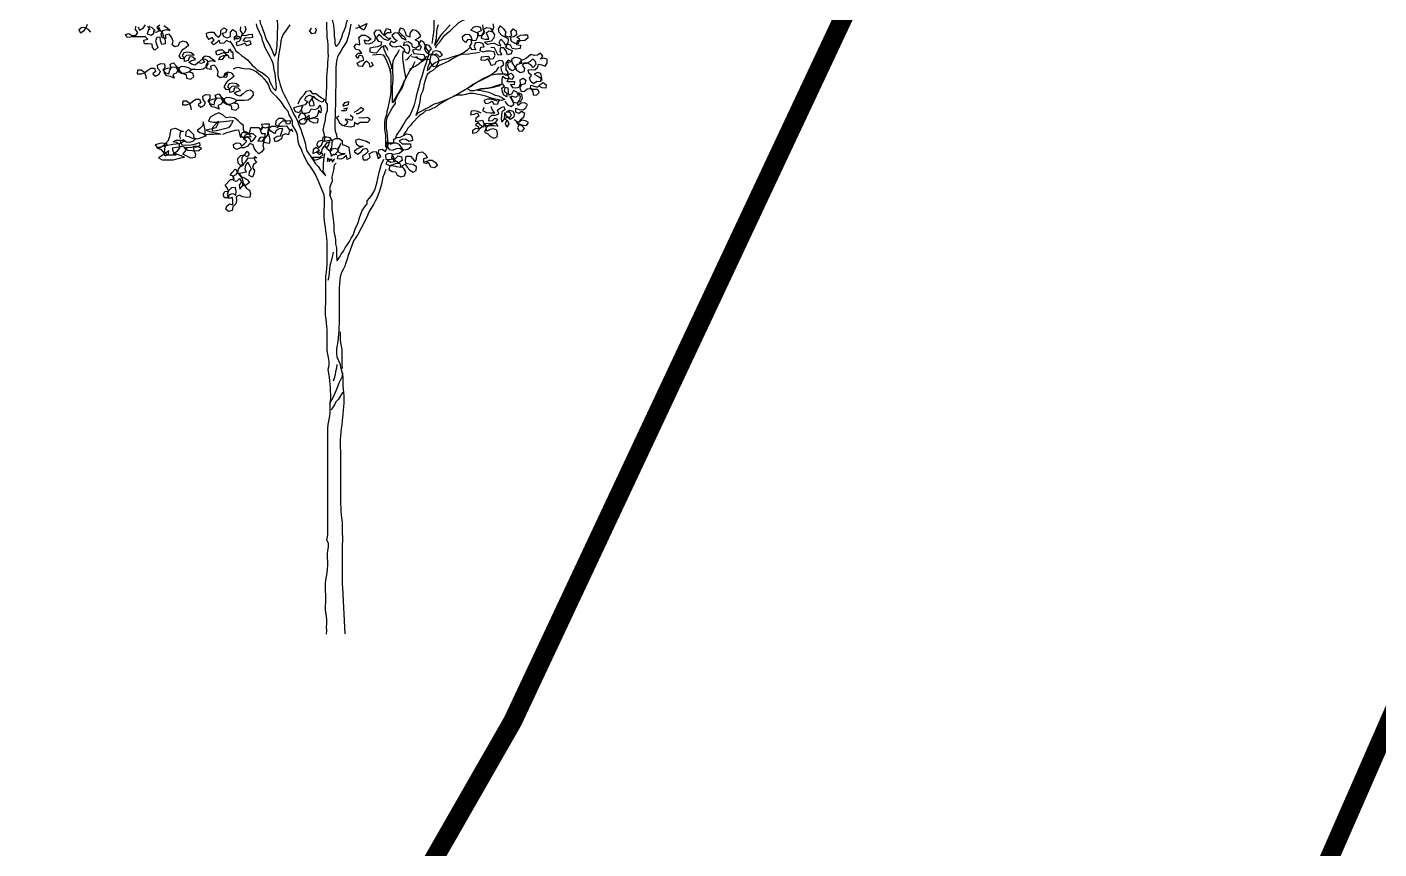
# Model space of a CAD drawing. Header units: inches. Extents: x 350994 to 353538, y 1581369 to 1583842.
# Drawn here: x 351251.85 to 351259, y 1583018.79 to 1583023.13 of the extents above; entities that cross this region are included whole.
import ezdxf

# ---------------------------------------------------------------- set-up
doc = ezdxf.new("R2010")
doc.units = ezdxf.units.IN
doc.header["$MEASUREMENT"] = 0
doc.linetypes.add('1', pattern=[0])
doc.layers.add("ROAD'S", color=1, linetype='1')
doc.layers.add('TREE', color=81, linetype='1')

# ---------------------------------------------------------------- blocks, each defined once
blk = doc.blocks.new('TREE_4')
at = {"color": 94}
for points in [[(-2214, 5617), (-2237, 5643), (-2266, 5658), (-2298, 5661), (-2327, 5640), (-2312, 5611), (-2278, 5632), (-2257, 5660), (-2246, 5692)], [(-1658, 5644), (-1681, 5670)], [(-1770, 5667), (-1756, 5638), (-1721, 5658), (-1701, 5687)], [(-1580, 5667), (-1565, 5635), (-1542, 5609), (-1531, 5574), (-1516, 5542), (-1516, 5507), (-1548, 5502), (-1560, 5539), (-1562, 5571), (-1594, 5568), (-1606, 5536), (-1597, 5505), (-1586, 5473), (-1612, 5450), (-1635, 5473), (-1640, 5505), (-1675, 5508), (-1710, 5508), (-1716, 5542), (-1678, 5551), (-1701, 5574), (-1808, 5574), (-1872, 5569), (-1889, 5597), (-1857, 5606), (-1828, 5586), (-1791, 5586), (-1773, 5615), (-1794, 5644), (-1791, 5675)], [(225, 5694), (219, 5662), (213, 5627), (207, 5596), (198, 5564), (187, 5532), (169, 5503), (149, 5474), (135, 5445), (117, 5413), (100, 5385), (91, 5350), (85, 5286), (85, 5104), (82, 5072), (82, 4928), (79, 4896), (79, 4824), (76, 4792), (76, 4722), (79, 4688), (91, 4656), (93, 4624), (93, 4618)], [(988, 5511), (996, 5549), (999, 5580), (1005, 5612), (1008, 5647), (1008, 5757), (994, 5789), (976, 5820), (956, 5861)], [(1158, 5687), (1112, 5635), (1089, 5612), (1066, 5586), (1048, 5554), (1028, 5523), (1014, 5494), (1020, 5525), (1028, 5557), (1034, 5627), (1040, 5658), (1049, 5690)], [(-909, 5533), (-889, 5501), (-869, 5472), (-854, 5443), (-828, 5423), (-799, 5400), (-773, 5380), (-744, 5359), (-721, 5333), (-701, 5307), (-675, 5287), (-652, 5264), (-594, 5229), (-568, 5209), (-545, 5183), (-533, 5151), (-519, 5122), (-502, 5093), (-479, 5067), (-473, 5099), (-476, 5131), (-479, 5165), (-484, 5229), (-493, 5261), (-496, 5293), (-504, 5324), (-516, 5356), (-530, 5385), (-548, 5414), (-577, 5472), (-591, 5507), (-602, 5541), (-611, 5573), (-626, 5602), (-637, 5634), (-652, 5663), (-660, 5695)], [(-628, 5735), (-625, 5703), (-608, 5671), (-600, 5640), (-588, 5608), (-579, 5576), (-565, 5544), (-530, 5486), (-516, 5452), (-504, 5420), (-490, 5391), (-475, 5420), (-472, 5452), (-467, 5486), (-467, 5521), (-464, 5553), (-464, 5587), (-461, 5622), (-458, 5654), (-458, 5689), (-464, 5720), (-475, 5752), (-484, 5784), (-489, 5793)], [(-348, 5686), (-368, 5654), (-388, 5628), (-409, 5599), (-423, 5567), (-432, 5535), (-435, 5501), (-441, 5466), (-446, 5434), (-452, 5400), (-455, 5365), (-458, 5333), (-458, 5223), (-455, 5191), (-447, 5160), (-438, 5125), (-415, 5061), (-401, 5029), (-383, 5000), (-340, 4914), (-311, 4850), (-294, 4821), (-279, 4792), (-265, 4757), (-253, 4726), (-239, 4697), (-230, 4662), (-219, 4630), (-201, 4567), (-196, 4535), (-187, 4503), (-135, 4425), (-135, 4425), (-106, 4381), (-80, 4358), (-60, 4321), (-8, 4269), (-34, 4312), (-31, 4344), (-31, 4379), (-28, 4416), (-17, 4480)], [(-19, 4601), (-19, 4636), (-25, 4668), (-34, 4699), (-25, 4743), (-13, 4795), (-8, 4841), (7, 4884), (7, 4942), (-10, 4965), (-7, 4997), (-2, 5029), (-2, 5064), (1, 5096), (1, 5200), (4, 5231), (7, 5266), (10, 5298), (10, 5333), (16, 5396), (13, 5431), (13, 5500), (10, 5535), (5, 5567), (5, 5602), (-1, 5665), (-1, 5711)], [(48, 5787), (48, 5752), (54, 5720), (63, 5685), (68, 5616), (68, 5581), (74, 5547), (74, 5512), (88, 5483), (112, 5509), (141, 5572), (152, 5604), (167, 5639), (178, 5671), (184, 5705), (196, 5740), (196, 5749)], [(1019, 5470), (1040, 5502), (1063, 5531), (1086, 5563), (1106, 5589), (1132, 5612), (1161, 5635), (1187, 5658), (1213, 5684), (1239, 5707), (1268, 5725), (1300, 5739), (1332, 5751), (1364, 5759), (1396, 5762), (1427, 5771), (1462, 5777), (1494, 5782), (1566, 5782), (1598, 5771), (1610, 5762)], [(-1693, 5180), (-1699, 5215), (-1715, 5242), (-1741, 5262), (-1776, 5260), (-1779, 5228), (-1739, 5226), (-1706, 5240), (-1680, 5261), (-1651, 5280), (-1617, 5279), (-1606, 5248), (-1632, 5227), (-1606, 5204), (-1576, 5219), (-1561, 5248), (-1585, 5276), (-1588, 5309), (-1558, 5324), (-1522, 5322), (-1520, 5286), (-1539, 5261), (-1515, 5235), (-1482, 5228), (-1474, 5261), (-1454, 5293), (-1418, 5290), (-1399, 5261), (-1414, 5233), (-1445, 5222), (-1432, 5187), (-1467, 5202), (-1500, 5209), (-1523, 5233), (-1526, 5266), (-1496, 5281), (-1463, 5284), (-1470, 5316), (-1438, 5330), (-1414, 5302), (-1387, 5281), (-1394, 5248), (-1365, 5233), (-1332, 5232), (-1295, 5247), (-1268, 5268), (-1297, 5282), (-1331, 5293), (-1363, 5297), (-1393, 5281), (-1378, 5251), (-1350, 5230), (-1320, 5218), (-1317, 5185), (-1277, 5178), (-1249, 5201), (-1256, 5233), (-1288, 5242), (-1267, 5270), (-1232, 5272), (-1199, 5268), (-1161, 5275), (-1133, 5292), (-1112, 5316), (-1115, 5348), (-1143, 5363), (-1182, 5356), (-1209, 5329), (-1236, 5309), (-1269, 5316), (-1294, 5335), (-1266, 5352), (-1233, 5362), (-1257, 5383), (-1289, 5387), (-1300, 5353), (-1334, 5343), (-1337, 5376), (-1313, 5402), (-1281, 5405), (-1246, 5401), (-1272, 5424), (-1305, 5431), (-1341, 5423), (-1356, 5395), (-1333, 5370), (-1366, 5367), (-1385, 5396), (-1366, 5432), (-1347, 5457), (-1318, 5477), (-1293, 5499), (-1316, 5523), (-1351, 5532), (-1382, 5521), (-1394, 5491), (-1425, 5480), (-1451, 5499), (-1442, 5534), (-1456, 5571), (-1479, 5599), (-1515, 5591), (-1510, 5557), (-1545, 5566), (-1555, 5599), (-1537, 5632), (-1504, 5642), (-1472, 5632), (-1498, 5656), (-1529, 5678)], [(-1566, 5685), (-1594, 5661), (-1572, 5627), (-1603, 5616), (-1620, 5620)], [(-1611, 5635), (-1637, 5658), (-1666, 5672), (-1672, 5641), (-1687, 5603), (-1649, 5589), (-1623, 5609), (-1623, 5632)], [(-909, 5524), (-941, 5539), (-967, 5516), (-999, 5510), (-1010, 5542), (-1036, 5519), (-1062, 5498), (-1085, 5522), (-1056, 5542), (-1077, 5568), (-1103, 5548), (-1126, 5577), (-1129, 5608), (-1097, 5617), (-1062, 5617), (-1042, 5591), (-1013, 5571), (-993, 5597), (-993, 5634), (-967, 5657), (-938, 5643), (-949, 5611), (-981, 5605), (-967, 5576), (-935, 5565), (-903, 5576), (-903, 5617), (-883, 5643), (-851, 5620), (-848, 5588), (-871, 5565), (-840, 5556), (-802, 5570), (-790, 5605), (-811, 5634), (-808, 5669)], [(-770, 5677), (-761, 5646), (-773, 5614), (-796, 5591), (-764, 5585), (-733, 5596), (-701, 5599), (-698, 5567), (-730, 5562), (-767, 5565), (-788, 5539), (-756, 5530), (-721, 5539), (-712, 5504), (-747, 5489), (-770, 5513), (-805, 5498), (-840, 5490), (-848, 5524), (-816, 5536), (-802, 5565), (-834, 5579), (-863, 5556), (-871, 5542)], [(-143, 5654), (-166, 5631), (-143, 5605), (-105, 5610), (-96, 5642), (-108, 5654)], [(415, 5338), (435, 5306), (406, 5289), (401, 5321), (377, 5347), (351, 5327), (331, 5295), (299, 5298), (285, 5327), (314, 5347), (346, 5355), (337, 5393), (305, 5402), (291, 5370), (271, 5399), (294, 5422), (328, 5422), (308, 5448), (273, 5454), (256, 5483), (279, 5509), (311, 5500), (308, 5535), (300, 5567), (326, 5590), (360, 5590), (389, 5575), (415, 5552), (386, 5532), (352, 5543), (360, 5512), (392, 5509), (427, 5517), (453, 5543), (456, 5575), (444, 5607), (462, 5636), (493, 5639), (514, 5610), (537, 5587), (545, 5618), (560, 5653), (595, 5644), (600, 5613), (569, 5610), (543, 5589), (566, 5566), (600, 5563), (577, 5540), (542, 5549), (514, 5575), (488, 5595), (464, 5564), (482, 5532), (514, 5526), (508, 5494), (473, 5480), (435, 5474), (404, 5468), (404, 5433), (435, 5428), (467, 5425), (496, 5454), (516, 5480), (545, 5494), (566, 5462), (574, 5448)], [(274, 5656), (308, 5665), (343, 5682), (375, 5699), (363, 5665), (346, 5636), (317, 5656), (300, 5685), (297, 5685)], [(652, 5482), (687, 5491), (722, 5465), (733, 5433), (765, 5416), (779, 5445), (777, 5479), (751, 5500), (719, 5488), (730, 5523), (765, 5529), (794, 5511), (800, 5479), (837, 5471), (866, 5494), (863, 5526), (829, 5546), (858, 5560), (881, 5583), (863, 5612), (835, 5635), (803, 5641), (780, 5607), (780, 5572), (748, 5583), (739, 5615), (722, 5647), (690, 5656), (676, 5621), (702, 5595), (730, 5575), (742, 5543), (710, 5557), (690, 5586), (667, 5610), (635, 5607), (609, 5586), (632, 5555), (661, 5540), (632, 5517), (603, 5534), (589, 5506), (618, 5482), (649, 5479), (655, 5479)], [(2022, 5163), (2014, 5198), (2008, 5230), (1976, 5238), (1947, 5224), (1979, 5206), (2008, 5186), (2005, 5152), (1970, 5154), (1941, 5134), (1915, 5154), (1901, 5186), (1921, 5212), (1895, 5233), (1890, 5264), (1921, 5267), (1953, 5264), (1976, 5287), (1985, 5319), (2017, 5311), (2049, 5299), (2069, 5328), (2069, 5365), (2034, 5374), (2002, 5365), (2026, 5394), (2005, 5420), (1976, 5403), (1945, 5400), (1913, 5409), (1890, 5386), (1864, 5366), (1832, 5354), (1806, 5331), (1840, 5328), (1878, 5328), (1910, 5345), (1933, 5368), (1956, 5345), (1962, 5313), (1936, 5287), (1913, 5311), (1884, 5328), (1852, 5331), (1832, 5305), (1855, 5279), (1849, 5244), (1814, 5236), (1783, 5259), (1771, 5291), (1794, 5317), (1826, 5328), (1823, 5363), (1794, 5377), (1760, 5380), (1734, 5360), (1739, 5328), (1759, 5302), (1768, 5270), (1739, 5256), (1710, 5273), (1699, 5305), (1702, 5337), (1734, 5343), (1702, 5354), (1681, 5328), (1679, 5296), (1681, 5265), (1702, 5239), (1684, 5210), (1655, 5227), (1638, 5259), (1635, 5294), (1661, 5314), (1653, 5346), (1621, 5351), (1589, 5340), (1574, 5311), (1543, 5305), (1531, 5340), (1511, 5366), (1482, 5352), (1450, 5354), (1453, 5386), (1517, 5392), (1531, 5363), (1563, 5372), (1580, 5401), (1569, 5432), (1534, 5441), (1499, 5441), (1468, 5430), (1439, 5444), (1444, 5476), (1476, 5479), (1465, 5511), (1430, 5522), (1395, 5519), (1384, 5485), (1395, 5453), (1361, 5456), (1343, 5485), (1361, 5514), (1355, 5545), (1323, 5548), (1303, 5522), (1277, 5545), (1274, 5577), (1303, 5600), (1335, 5597), (1355, 5571), (1364, 5540), (1401, 5542), (1416, 5574), (1416, 5609), (1381, 5623), (1352, 5638), (1375, 5664), (1407, 5675), (1439, 5664), (1448, 5629), (1416, 5618), (1421, 5586), (1459, 5586), (1479, 5612), (1468, 5644), (1502, 5661), (1537, 5655), (1554, 5626), (1566, 5664), (1560, 5695)], [(1462, 5687), (1465, 5655), (1476, 5623), (1456, 5594), (1447, 5560), (1485, 5551), (1520, 5551), (1511, 5583), (1494, 5612), (1523, 5629), (1554, 5620), (1575, 5594), (1566, 5562), (1543, 5534), (1511, 5528), (1479, 5525), (1508, 5505), (1540, 5510), (1572, 5513), (1601, 5499), (1632, 5490), (1618, 5522), (1632, 5551), (1658, 5528), (1673, 5499), (1702, 5516), (1705, 5551), (1673, 5571), (1641, 5586), (1618, 5614), (1612, 5649), (1630, 5678), (1659, 5649), (1679, 5617), (1670, 5586), (1705, 5574), (1737, 5585), (1728, 5620), (1748, 5649), (1777, 5629), (1780, 5594), (1754, 5574), (1722, 5568), (1731, 5533), (1765, 5513), (1800, 5513), (1812, 5548), (1783, 5571), (1818, 5591), (1849, 5594), (1884, 5594), (1887, 5562), (1858, 5539), (1820, 5536), (1786, 5536), (1780, 5502), (1817, 5496), (1815, 5464), (1774, 5458), (1739, 5464), (1725, 5496), (1693, 5505), (1676, 5476), (1708, 5458), (1739, 5447), (1731, 5415), (1696, 5406), (1684, 5444), (1661, 5470), (1627, 5470), (1624, 5435), (1641, 5406), (1609, 5403), (1589, 5438), (1575, 5470), (1543, 5473), (1540, 5473)], [(-886, 5435), (-883, 5403), (-880, 5368), (-912, 5374), (-929, 5403), (-961, 5391), (-981, 5362), (-1013, 5357), (-999, 5386), (-970, 5400), (-938, 5406), (-967, 5426), (-999, 5412), (-1033, 5403), (-1042, 5435), (-1013, 5452), (-978, 5452), (-955, 5426), (-921, 5429), (-912, 5461), (-895, 5432), (-900, 5426)], [(528, 5494), (534, 5459), (548, 5430), (560, 5399), (580, 5373), (603, 5309), (606, 5277), (606, 5274)], [(727, 5161), (713, 5130), (698, 5095), (681, 5066), (617, 4956), (617, 5034), (617, 5104), (620, 5135), (623, 5170), (623, 5205), (620, 5240), (620, 5312), (623, 5347), (638, 5381), (658, 5407), (672, 5436), (681, 5456)], [(794, 5390), (829, 5384), (869, 5367), (901, 5349), (930, 5369), (964, 5361), (976, 5323), (999, 5294), (1034, 5303), (1048, 5335), (1051, 5369), (1022, 5398), (990, 5404), (1028, 5413), (1057, 5387), (1086, 5401), (1063, 5433), (1028, 5442), (996, 5436), (988, 5404), (956, 5401), (962, 5436), (982, 5462), (962, 5494), (930, 5502), (930, 5468), (950, 5439), (956, 5407), (933, 5430), (921, 5462), (924, 5494), (910, 5523), (881, 5540), (863, 5508), (884, 5476), (869, 5447), (837, 5459), (805, 5450), (817, 5419), (849, 5413), (912, 5407), (924, 5375), (895, 5358), (860, 5367), (843, 5390)], [(979, 5418), (973, 5387), (967, 5352), (962, 5320), (947, 5291), (941, 5259), (967, 5280), (988, 5311), (1016, 5332), (1045, 5346), (1077, 5358), (1141, 5375), (1176, 5386), (1239, 5404), (1268, 5418), (1297, 5436), (1323, 5456), (1338, 5470)], [(-1269, 4889), (-1275, 4924), (-1291, 4951), (-1317, 4971), (-1352, 4969), (-1355, 4937), (-1315, 4935), (-1283, 4949), (-1256, 4970), (-1227, 4989), (-1193, 4988), (-1182, 4957), (-1208, 4936), (-1182, 4913), (-1152, 4928), (-1138, 4957), (-1161, 4985), (-1164, 5018), (-1134, 5033), (-1098, 5031), (-1096, 4995), (-1115, 4970), (-1091, 4944), (-1058, 4937), (-1050, 4970), (-1030, 5002), (-994, 4999), (-975, 4970), (-990, 4942), (-1021, 4931), (-1009, 4896), (-1043, 4911), (-1076, 4918), (-1099, 4942), (-1102, 4975), (-1072, 4990), (-1039, 4994), (-1046, 5025), (-1014, 5039), (-991, 5011), (-963, 4990), (-970, 4957), (-942, 4942), (-908, 4941), (-871, 4956), (-844, 4977), (-873, 4991), (-907, 5002), (-939, 5006), (-969, 4990), (-954, 4960), (-926, 4939), (-896, 4927), (-893, 4894), (-854, 4887), (-825, 4910), (-832, 4942), (-864, 4951), (-843, 4979), (-808, 4981), (-776, 4978), (-737, 4984), (-710, 5001), (-688, 5025), (-691, 5057), (-719, 5072), (-758, 5065), (-785, 5038), (-812, 5018), (-845, 5025), (-870, 5044), (-843, 5061), (-809, 5071), (-833, 5092), (-865, 5096), (-876, 5062), (-910, 5052), (-913, 5085), (-889, 5111), (-857, 5114), (-822, 5110), (-848, 5133), (-881, 5140), (-917, 5132), (-932, 5104), (-910, 5079), (-942, 5076), (-962, 5105), (-942, 5141), (-923, 5166), (-894, 5186), (-869, 5208), (-892, 5232), (-927, 5241), (-958, 5230), (-970, 5200), (-1001, 5189), (-1027, 5208), (-1018, 5244), (-1032, 5280), (-1056, 5308), (-1091, 5300), (-1086, 5266), (-1121, 5275), (-1131, 5308), (-1113, 5341), (-1080, 5351), (-1048, 5341), (-1075, 5365), (-1105, 5387), (-1142, 5394), (-1170, 5371), (-1148, 5336), (-1179, 5325), (-1196, 5329)], [(430, 5405), (464, 5407), (496, 5410), (528, 5404), (548, 5378), (563, 5344), (577, 5312), (588, 5277), (594, 5245), (597, 5228)], [(573, 4546), (573, 4615), (571, 4647), (565, 4682), (559, 4713), (559, 4783), (568, 4817), (597, 4875), (614, 4904), (646, 4947), (640, 4974), (655, 5005), (669, 5034), (689, 5063), (707, 5092), (721, 5127), (730, 5158), (745, 5193), (759, 5222), (779, 5254), (800, 5283), (814, 5312), (829, 5343)], [(646, 4612), (654, 4647), (672, 4676), (692, 4702), (727, 4759), (741, 4788), (782, 4840), (811, 4904), (822, 4936), (840, 4999), (846, 5034), (863, 5098), (872, 5132), (880, 5164), (892, 5196), (901, 5228), (912, 5260), (921, 5291), (933, 5323), (950, 5387), (959, 5410)], [(716, 5442), (710, 5410), (710, 5375), (713, 5341), (719, 5309), (724, 5274), (736, 5211), (739, 5187)], [(797, 5410), (771, 5384), (750, 5358), (739, 5355)], [(941, 5392), (915, 5369), (892, 5343), (866, 5320), (837, 5300), (808, 5286), (779, 5268), (779, 5265)], [(1433, 5427), (1398, 5421), (1366, 5418), (1332, 5412), (1268, 5407), (1236, 5398), (1207, 5384), (1178, 5366), (1144, 5346), (1048, 5303), (1022, 5283), (996, 5259), (967, 5242), (941, 5219), (930, 5187), (912, 5124), (906, 5092), (898, 5060), (883, 5031), (877, 4999), (874, 4968), (866, 4936), (857, 4901), (848, 4869), (834, 4837), (860, 4863), (892, 4878), (921, 4895), (950, 4910), (981, 4930), (1010, 4944), (1045, 4956), (1109, 4979), (1138, 4993), (1172, 5008), (1201, 5022), (1230, 5039), (1262, 5057), (1297, 5080), (1326, 5094), (1355, 5112), (1383, 5132), (1415, 5152), (1447, 5166), (1479, 5184), (1511, 5198), (1543, 5221), (1571, 5239), (1595, 5262), (1615, 5288), (1615, 5291)], [(-918, 5247), (-947, 5221), (-970, 5198), (-938, 5195), (-927, 5241)], [(-3, -32), (0, 0), (-3, 32), (0, 64), (0, 101), (-3, 136), (-9, 168), (-11, 202), (-11, 237), (-8, 269), (-8, 338), (-11, 370), (-11, 442), (-8, 474), (3, 544), (6, 578), (9, 616), (9, 651), (6, 685), (6, 720), (9, 752), (15, 784), (15, 821), (1, 850), (9, 896), (10, 1901), (13, 1935), (25, 1999), (33, 2037), (33, 2143), (39, 2178), (39, 2216), (36, 2248), (34, 2282), (28, 2346), (25, 2381), (19, 2415), (13, 2453), (22, 2488), (22, 2528), (16, 2563), (11, 2595), (5, 2629), (5, 2667), (2, 2702), (2, 2823), (-1, 2855), (-6, 2924), (-12, 2959), (-12, 3034), (-9, 3075), (-9, 3329), (-3, 3364), (0, 3398), (3, 3436), (3, 3650), (0, 3682), (-3, 3716), (-9, 3751), (-11, 3786), (-17, 3818), (-20, 3849), (-26, 3884), (-26, 3956), (-20, 3988), (-20, 4058), (-26, 4092), (-54, 4156), (-77, 4220), (-106, 4283), (-124, 4312), (-144, 4341), (-164, 4373), (-184, 4399), (-213, 4457), (-228, 4489), (-242, 4526), (-259, 4558), (-268, 4590), (-274, 4653), (-288, 4688), (-323, 4746), (-323, 4781), (-334, 4812), (-352, 4841), (-363, 4873), (-386, 4902), (-406, 4931), (-424, 4960), (-470, 5012), (-496, 5035), (-519, 5058), (-536, 5087), (-545, 5119), (-562, 5151), (-583, 5177), (-609, 5203), (-637, 5223), (-663, 5244), (-692, 5261), (-727, 5273), (-759, 5270), (-794, 5276), (-828, 5287), (-860, 5281), (-880, 5270)], [(594, 5274), (597, 5240), (600, 5208), (600, 5063), (597, 5031), (574, 4904), (562, 4872), (559, 4841), (548, 4809), (542, 4777), (542, 4705), (547, 4673), (550, 4641), (550, 4537)], [(1676, 5224), (1598, 5224), (1566, 5218), (1531, 5210), (1499, 5195), (1464, 5181), (1378, 5129), (1320, 5089), (1349, 5071), (1383, 5071), (1447, 5088), (1516, 5094), (1548, 5100), (1583, 5114), (1647, 5132), (1615, 5111), (1583, 5106), (1548, 5094), (1514, 5088), (1482, 5086), (1447, 5083), (1415, 5074), (1447, 5071), (1516, 5054), (1548, 5042), (1580, 5028), (1612, 5019), (1641, 5004), (1670, 4987), (1635, 4975), (1600, 4987), (1568, 4993), (1534, 5002), (1502, 5013), (1438, 5031), (1404, 5036), (1372, 5042), (1337, 5042), (1305, 5034), (1273, 5028), (1236, 5028), (1204, 5019), (1169, 5005), (1140, 4990), (1054, 4938), (1022, 4915), (993, 4901), (961, 4886), (926, 4878), (900, 4855), (871, 4835), (802, 4765), (782, 4739), (759, 4716), (744, 4687), (724, 4661), (721, 4653)], [(1759, 4799), (1785, 4779), (1805, 4750), (1788, 4721), (1802, 4692), (1834, 4689), (1854, 4715), (1831, 4738), (1799, 4750), (1779, 4776), (1805, 4756), (1840, 4744), (1875, 4741), (1892, 4770), (1863, 4787), (1831, 4793), (1805, 4773), (1823, 4802), (1849, 4822), (1857, 4854), (1828, 4874), (1802, 4854), (1774, 4868), (1774, 4903), (1805, 4891), (1840, 4889), (1869, 4909), (1883, 4938), (1855, 4955), (1823, 4952), (1797, 4929), (1788, 4961), (1820, 4967), (1837, 4998), (1829, 5033), (1800, 5048), (1814, 5013), (1808, 4981), (1782, 4952), (1750, 4958), (1736, 4987), (1733, 5019), (1771, 5007), (1800, 5024), (1782, 5056), (1751, 5071), (1736, 5039), (1707, 5025), (1704, 5056), (1701, 5091), (1670, 5097), (1664, 5065), (1690, 5045), (1690, 5010), (1661, 5028), (1649, 5059), (1641, 5091), (1667, 5111), (1647, 5137), (1647, 5172), (1652, 5204), (1678, 5184), (1710, 5186), (1699, 5218), (1731, 5233), (1754, 5204), (1736, 5175), (1704, 5184), (1690, 5155), (1762, 5155), (1759, 5123), (1725, 5126), (1742, 5097), (1774, 5094), (1806, 5100), (1817, 5134), (1814, 5169), (1843, 5186), (1869, 5166), (1858, 5134), (1826, 5123), (1811, 5094), (1823, 5062), (1855, 5065), (1881, 5085), (1913, 5088), (1933, 5062), (1936, 5030), (1967, 5027), (1993, 5050), (1979, 5079), (1941, 5079), (1910, 5088), (1913, 5120), (1976, 5102), (2002, 5128), (2031, 5146), (2057, 5123), (2054, 5091), (2022, 5094), (1996, 5108)], [(-268, 4945), (-253, 4983), (-233, 5009), (-210, 5035), (-189, 5064), (-155, 5070), (-137, 5041), (-103, 5041), (-51, 5000), (-22, 4986), (-42, 4960), (-74, 4974), (-103, 4992), (-123, 5018), (-140, 4989), (-126, 4960), (-123, 4925), (-155, 4922), (-166, 4954), (-146, 4983), (-132, 5012), (-163, 5026), (-192, 5012), (-210, 4983), (-181, 4968), (-204, 4937), (-242, 4925), (-311, 4908), (-297, 4873), (-262, 4864), (-236, 4888), (-227, 4922), (-242, 4890), (-227, 4856), (-193, 4856), (-161, 4867), (-146, 4899), (-112, 4893), (-80, 4905), (-62, 4934), (-54, 4893), (-57, 4861), (-77, 4887), (-80, 4856), (-94, 4827), (-126, 4815), (-161, 4804), (-164, 4838), (-190, 4815), (-224, 4804), (-262, 4786), (-248, 4757), (-210, 4757), (-187, 4781), (-181, 4812), (-161, 4786), (-123, 4766), (-83, 4769), (-80, 4804), (-120, 4809), (-175, 4798), (-207, 4792), (-195, 4827), (-216, 4853), (-247, 4856), (-265, 4827), (-265, 4812)], [(149, 4931), (172, 4957), (204, 4968), (201, 4936), (149, 4919)], [(1606, 4970), (1574, 4981), (1542, 4990), (1508, 4990), (1473, 4976), (1490, 4947), (1522, 4955), (1551, 4970), (1568, 4941), (1606, 4944), (1618, 4978), (1618, 4987)], [(1672, 4967), (1696, 4935), (1730, 4920), (1756, 4941), (1748, 4973), (1727, 5001), (1716, 5013)], [(-974, 4660), (-934, 4675), (-859, 4698), (-827, 4701), (-818, 4663), (-810, 4631), (-778, 4634), (-743, 4637), (-711, 4634), (-734, 4663), (-769, 4672), (-781, 4703), (-781, 4741), (-807, 4761), (-833, 4787), (-867, 4813), (-908, 4819), (-945, 4813), (-971, 4840), (-1012, 4860), (-1049, 4845), (-1093, 4819), (-1110, 4782), (-1064, 4773), (-1026, 4773), (-968, 4779), (-913, 4787), (-879, 4790), (-893, 4758), (-922, 4721), (-960, 4712), (-997, 4701), (-1035, 4692), (-1073, 4689), (-1070, 4727), (-1015, 4782), (-1026, 4750), (-1041, 4721), (-1075, 4710), (-1133, 4698), (-1101, 4686), (-1061, 4675), (-1029, 4669), (-995, 4660), (-1067, 4657), (-1104, 4657), (-1142, 4655), (-1142, 4698), (-1151, 4741), (-1159, 4776), (-1162, 4741), (-1191, 4715), (-1217, 4695), (-1191, 4675), (-1159, 4666), (-1133, 4646), (-1162, 4632), (-1206, 4617), (-1243, 4614), (-1249, 4655), (-1298, 4704), (-1324, 4678), (-1327, 4646), (-1295, 4637), (-1263, 4623), (-1226, 4620), (-1255, 4594), (-1287, 4582), (-1318, 4585), (-1347, 4606), (-1376, 4591), (-1359, 4559), (-1313, 4556), (-1272, 4559), (-1229, 4571), (-1194, 4582), (-1191, 4551), (-1226, 4539), (-1266, 4536), (-1301, 4533), (-1339, 4533), (-1304, 4510), (-1264, 4507), (-1232, 4504), (-1200, 4507), (-1177, 4530), (-1217, 4545), (-1255, 4545), (-1249, 4507), (-1232, 4473), (-1238, 4441), (-1275, 4435), (-1313, 4455), (-1350, 4473), (-1330, 4499), (-1316, 4530), (-1353, 4545), (-1411, 4536), (-1451, 4528), (-1440, 4496), (-1414, 4464), (-1495, 4464), (-1524, 4493), (-1515, 4542), (-1498, 4571), (-1553, 4577), (-1610, 4560), (-1590, 4528), (-1558, 4516), (-1535, 4490), (-1515, 4458), (-1486, 4473), (-1483, 4505), (-1515, 4479), (-1547, 4456), (-1579, 4438), (-1544, 4418), (-1492, 4418), (-1440, 4421), (-1371, 4438), (-1336, 4444), (-1376, 4461), (-1408, 4473), (-1440, 4476), (-1402, 4505), (-1379, 4533), (-1382, 4568), (-1411, 4583), (-1443, 4588), (-1414, 4603), (-1368, 4603), (-1330, 4597), (-1382, 4571), (-1446, 4562), (-1509, 4551), (-1564, 4539), (-1596, 4534), (-1561, 4534), (-1524, 4562), (-1489, 4597), (-1472, 4638), (-1460, 4707), (-1420, 4716), (-1376, 4695), (-1344, 4684), (-1376, 4678), (-1382, 4640), (-1373, 4620)], [(218, 4841), (244, 4821), (235, 4789), (204, 4798), (172, 4800), (198, 4780), (183, 4751), (151, 4740), (123, 4760), (111, 4792), (91, 4818), (114, 4832)], [(160, 4899), (192, 4907), (178, 4879), (137, 4879)], [(302, 4818), (348, 4815), (383, 4821), (406, 4797), (383, 4771), (345, 4769), (313, 4771), (287, 4751), (261, 4771), (258, 4737), (227, 4725), (163, 4737)], [(256, 4867), (290, 4887), (322, 4913), (348, 4893), (325, 4870), (293, 4852), (276, 4850)], [(1450, 4857), (1418, 4872), (1386, 4880), (1354, 4875), (1349, 4843), (1383, 4849), (1415, 4860), (1427, 4828), (1398, 4811), (1395, 4779), (1429, 4785), (1461, 4791), (1473, 4759), (1470, 4727), (1441, 4744), (1421, 4770), (1395, 4747), (1424, 4730), (1426, 4698), (1403, 4672), (1371, 4666), (1369, 4698), (1398, 4718), (1429, 4710), (1455, 4730), (1490, 4741), (1493, 4710), (1481, 4678), (1510, 4663), (1536, 4640), (1568, 4623), (1600, 4634), (1603, 4666), (1597, 4698), (1565, 4710), (1533, 4704), (1502, 4689), (1496, 4721), (1522, 4744), (1557, 4756), (1588, 4764), (1606, 4736), (1568, 4738), (1499, 4739), (1473, 4765), (1513, 4762), (1551, 4762), (1586, 4773), (1606, 4799), (1574, 4808), (1551, 4785), (1519, 4782), (1525, 4814), (1548, 4840), (1583, 4840), (1615, 4851), (1603, 4886), (1629, 4909), (1661, 4921), (1669, 4889), (1643, 4869), (1638, 4837), (1635, 4805), (1643, 4773), (1664, 4799), (1669, 4831), (1672, 4863), (1684, 4831), (1713, 4814), (1733, 4840), (1719, 4868), (1684, 4868), (1713, 4886), (1745, 4877), (1762, 4848), (1753, 4816), (1721, 4799), (1695, 4819), (1667, 4805), (1695, 4788), (1707, 4756), (1690, 4727), (1678, 4759), (1690, 4788)], [(1476, 4912), (1461, 4883), (1499, 4863), (1539, 4860), (1577, 4860), (1554, 4886), (1542, 4918), (1539, 4921)], [(-326, 4706), (-352, 4685), (-358, 4653), (-389, 4662), (-418, 4648), (-424, 4616), (-453, 4599), (-485, 4587), (-493, 4622), (-465, 4642), (-433, 4645), (-421, 4682), (-412, 4714), (-447, 4711), (-476, 4694), (-488, 4662), (-517, 4683), (-543, 4703), (-551, 4671), (-540, 4639), (-534, 4605), (-540, 4573), (-574, 4579), (-603, 4596), (-583, 4625), (-600, 4555), (-592, 4524), (-609, 4495), (-638, 4477), (-664, 4501), (-681, 4529), (-690, 4561), (-722, 4573), (-745, 4547), (-774, 4532), (-814, 4532), (-843, 4515), (-872, 4533), (-875, 4564), (-846, 4579), (-814, 4576), (-800, 4547), (-774, 4570), (-751, 4596), (-783, 4613), (-751, 4637), (-722, 4619), (-713, 4587), (-684, 4610), (-664, 4639), (-690, 4662), (-731, 4665), (-765, 4651), (-783, 4622), (-806, 4648), (-791, 4677), (-759, 4686), (-733, 4663), (-719, 4691), (-713, 4723), (-641, 4723), (-618, 4697), (-597, 4723), (-612, 4755), (-580, 4758), (-540, 4758), (-543, 4726), (-574, 4717), (-606, 4726), (-626, 4697), (-612, 4668), (-577, 4668), (-586, 4633), (-624, 4628), (-647, 4596), (-603, 4599), (-577, 4622), (-557, 4648), (-551, 4683), (-548, 4714), (-519, 4735), (-488, 4737), (-459, 4723), (-444, 4758), (-412, 4784), (-372, 4787), (-340, 4789), (-346, 4758), (-378, 4755), (-389, 4787), (-415, 4807), (-453, 4807), (-479, 4781), (-482, 4749), (-453, 4735), (-418, 4735), (-378, 4740), (-355, 4708), (-326, 4694), (-323, 4682)], [(-22, 4445), (-54, 4439), (-83, 4422), (-115, 4413), (-132, 4445), (-63, 4445), (-34, 4471), (-63, 4488), (-95, 4491), (-71, 4468), (-45, 4488), (-43, 4520), (-22, 4549), (1, 4526), (27, 4503), (47, 4537), (50, 4569), (53, 4604), (82, 4621), (119, 4621), (143, 4598), (145, 4563), (177, 4555), (206, 4537), (209, 4506), (215, 4474), (221, 4439), (192, 4422), (186, 4459), (160, 4439), (131, 4425), (99, 4428), (108, 4459), (140, 4471), (171, 4477), (137, 4477), (105, 4494), (111, 4526), (119, 4535)], [(-48, 4601), (-80, 4590), (-97, 4561), (-77, 4535), (-51, 4558), (-37, 4587), (-28, 4601)], [(50, 4598), (33, 4627), (1, 4633), (-34, 4633), (-42, 4601), (-11, 4595), (21, 4604), (36, 4604)], [(33, 4584), (1, 4578), (-22, 4555), (-2, 4529), (18, 4558), (24, 4590), (30, 4604)], [(108, 4526), (125, 4555), (131, 4575)], [(403, 4572), (371, 4592), (333, 4604), (299, 4615), (270, 4601), (276, 4569), (304, 4549), (342, 4549), (313, 4534), (281, 4520), (258, 4497), (287, 4474), (322, 4494), (342, 4520), (374, 4528), (388, 4497), (362, 4474), (336, 4453), (342, 4419), (380, 4419), (406, 4445), (397, 4476), (432, 4494), (463, 4497), (481, 4433), (507, 4453), (484, 4482), (489, 4514), (521, 4520), (550, 4497), (562, 4528), (556, 4563), (571, 4592), (599, 4566), (628, 4580), (628, 4615), (657, 4629), (689, 4632), (721, 4647), (750, 4664), (782, 4658), (802, 4632), (805, 4600), (773, 4592), (741, 4609), (709, 4612), (680, 4598), (706, 4569), (784, 4569), (787, 4537), (761, 4517), (724, 4511), (701, 4534), (683, 4563), (651, 4577), (611, 4577), (579, 4575), (565, 4546), (585, 4517), (620, 4511), (654, 4525), (689, 4528), (709, 4502), (680, 4479), (646, 4473), (614, 4470), (608, 4436), (643, 4430), (669, 4456), (700, 4447), (706, 4413), (674, 4392), (640, 4410), (625, 4447), (611, 4476), (579, 4479), (550, 4465), (553, 4427), (588, 4424), (620, 4430), (634, 4401), (602, 4395), (570, 4413), (553, 4381), (588, 4366), (622, 4375), (651, 4389), (686, 4384), (695, 4349), (654, 4355), (622, 4363), (591, 4361), (582, 4329), (614, 4311), (645, 4306), (660, 4274), (695, 4259), (729, 4268), (741, 4306), (724, 4337), (703, 4363), (735, 4378), (755, 4352), (778, 4323), (810, 4305), (839, 4320), (842, 4355), (810, 4375), (773, 4378), (741, 4384), (738, 4421), (744, 4453), (784, 4453), (807, 4430), (828, 4401), (842, 4430), (845, 4462), (865, 4488), (897, 4493), (929, 4467), (943, 4438), (906, 4430), (906, 4395), (938, 4386), (955, 4415), (990, 4415), (1018, 4398), (1039, 4366), (1010, 4343), (975, 4352), (961, 4386), (932, 4404), (920, 4401)], [(-676, 4453), (-679, 4420), (-660, 4394), (-688, 4377), (-697, 4346), (-678, 4320), (-685, 4287), (-698, 4256), (-729, 4273), (-724, 4308), (-705, 4333), (-724, 4368), (-742, 4396), (-763, 4368), (-770, 4335), (-755, 4305), (-789, 4298), (-822, 4292), (-805, 4264), (-773, 4251), (-744, 4232), (-725, 4206), (-753, 4184), (-785, 4175), (-792, 4210), (-754, 4150), (-724, 4134), (-715, 4102), (-722, 4069), (-757, 4066), (-790, 4073), (-819, 4088), (-849, 4073), (-846, 4038), (-855, 4007), (-882, 3977), (-889, 3944), (-922, 3935), (-947, 3955), (-938, 3986), (-914, 4007), (-883, 3998), (-882, 4033), (-886, 4067), (-920, 4056), (-915, 4095), (-883, 4104), (-854, 4089), (-851, 4126), (-858, 4160), (-893, 4157), (-923, 4129), (-936, 4094), (-926, 4062), (-961, 4063), (-972, 4093), (-957, 4122), (-922, 4125), (-934, 4156), (-953, 4181), (-904, 4234), (-869, 4234), (-874, 4266), (-907, 4277), (-888, 4302), (-860, 4332), (-839, 4308), (-854, 4279), (-882, 4262), (-875, 4227), (-844, 4218), (-820, 4243), (-801, 4213), (-822, 4182), (-815, 4143), (-787, 4177), (-786, 4212), (-792, 4244), (-813, 4272), (-834, 4296), (-829, 4331), (-810, 4356), (-780, 4368), (-795, 4402), (-793, 4443), (-767, 4474), (-747, 4500), (-728, 4474), (-748, 4449), (-779, 4462), (-811, 4457), (-837, 4429), (-836, 4392), (-814, 4368), (-784, 4380), (-760, 4405), (-737, 4439), (-698, 4434), (-668, 4445), (-657, 4439)], [(-74, 4517), (-103, 4535), (-129, 4512), (-132, 4480), (-100, 4491), (-71, 4509), (-66, 4512)], [(111, 4514), (79, 4526), (47, 4520), (30, 4491), (44, 4462), (76, 4471), (99, 4494), (114, 4506)], [(93, 4465), (62, 4471), (38, 4451)], [(7, 4439), (7, 4405), (15, 4436), (24, 4404), (41, 4433), (53, 4399), (73, 4425), (73, 4428)], [(87, 4387), (70, 4370), (64, 4321), (47, 4260), (50, 4219), (29, 4165), (29, 4084), (38, 4130), (29, 4084), (47, 4037), (47, 3962), (49, 3930), (61, 3867), (64, 3835), (67, 3800), (67, 3763), (70, 3728), (78, 3696), (81, 3664), (81, 3630), (90, 3592), (92, 3557), (92, 3520), (95, 3482), (98, 3471)], [(553, 4329), (541, 4294), (527, 4257), (518, 4222), (512, 4190), (495, 4126), (483, 4095), (469, 4060), (454, 4031), (437, 3999), (402, 3942), (388, 3913), (376, 3881), (327, 3783), (292, 3719), (272, 3690), (252, 3658), (228, 3595), (214, 3557), (199, 3522), (191, 3488), (179, 3453), (168, 3421), (153, 3390), (139, 3361), (127, 3320), (121, 3288), (118, 3251), (115, 3216), (115, 2884), (112, 2852), (112, 2814), (109, 2782), (103, 2713), (92, 2644), (92, 2606), (94, 2571), (123, 2508), (129, 2476), (146, 2406), (149, 2372), (149, 2334), (152, 2302), (155, 2268), (161, 2204), (161, 2135), (158, 2103), (155, 2065), (149, 2034), (143, 1970), (140, 1932), (134, 1898), (129, 1828), (126, 1791), (126, 1718), (128, 1687), (128, 1188), (131, 1156), (131, 1119), (137, 1055), (143, 1020), (145, 986), (145, 911), (148, 879), (148, 844), (145, 809), (145, 434), (148, 402), (168, -31)], [(98, 3471), (118, 3505), (136, 3534), (156, 3563), (173, 3592), (194, 3624), (214, 3653), (229, 3684), (246, 3713), (269, 3777), (284, 3806), (298, 3840), (307, 3875), (318, 3910), (333, 3944), (362, 3988), (379, 4005), (379, 4034), (402, 4060), (423, 4089), (440, 4118), (454, 4147), (463, 4179), (472, 4213), (478, 4245), (495, 4314), (512, 4378), (536, 4427)], [(61, 3554), (52, 3523), (46, 3491), (29, 3427), (26, 3393), (20, 3329), (14, 3297), (11, 3286)], [(127, 2806), (126, 2733), (129, 2701), (141, 2638), (141, 2499), (144, 2467), (144, 2461)], [(146, 2421), (143, 2386), (129, 2354), (112, 2323), (100, 2288), (88, 2256), (59, 2193), (45, 2164), (30, 2132), (25, 2123)], [(94, 2499), (91, 2464), (83, 2433), (77, 2401), (68, 2369), (60, 2343)], [(149, 2239), (129, 2204), (109, 2172), (85, 2149), (71, 2120), (54, 2091), (42, 2071)]]:
    blk.add_lwpolyline(points, dxfattribs=at)

msp = doc.modelspace()

# ---------------------------------------------------------------- linework, layer by layer
at = {"layer": "ROAD'S", "lineweight": 5, "const_width": 0.1}
for points in [[(351317.4871, 1583228.5026), (351313.1022, 1583226.1429), (351310.1055, 1583221.3576), (351294.0496, 1583162.9198), (351273.8024, 1583085.9251), (351258.3686, 1583027.8719), (351254.4204, 1583019.4647), (351250.1705, 1583012.0376), (351241.9446, 1583000.4032), (351234.518, 1582991.1913), (351227.9147, 1582984.2722), (351223.8151, 1582980.7082), (351216.0749, 1582974.7677), (351205.729, 1582968.0539), (351195.1609, 1582963.4015), (351186.7031, 1582961.4753), (351180.0283, 1582961.0081), (351164.4301, 1582964.1734), (351151.0211, 1582970.189), (351133.8071, 1582982.7568), (351124.847, 1582989.5379), (351104.2439, 1583004.2965), (351093.6912, 1583010.1622)], [(351163.4858, 1582960.5114), (351179.6973, 1582957.2251), (351187.1422, 1582957.5347), (351197.259, 1582959.5612), (351208.2106, 1582964.6121), (351218.9514, 1582971.6135), (351226.4541, 1582977.6382), (351230.6865, 1582981.6143), (351237.7088, 1582988.9008), (351245.8321, 1582997.9081), (351248.5575, 1583002.2026), (351250.8467, 1583005.1228), (351254.5739, 1583010.8429), (351256.1516, 1583014.2371), (351258.3485, 1583017.855), (351262.4608, 1583027.25), (351277.4076, 1583085.0974), (351297.075, 1583158.7755), (351303.6792, 1583157.6019), (351357.4392, 1583140.3276), (351458.799, 1583106.5327)]]:
    msp.add_lwpolyline(points, dxfattribs=at)

# ---------------------------------------------------------------- block references
at = {"layer": 'TREE', "lineweight": 5, "xscale": 0.0005632341344607994, "yscale": 0.0005632341490127146, "zscale": 0.0005632341444477617}
msp.add_blockref('TREE_4', (351253.4378, 1583019.9436), dxfattribs=at)

doc.saveas('drawing.dxf')
